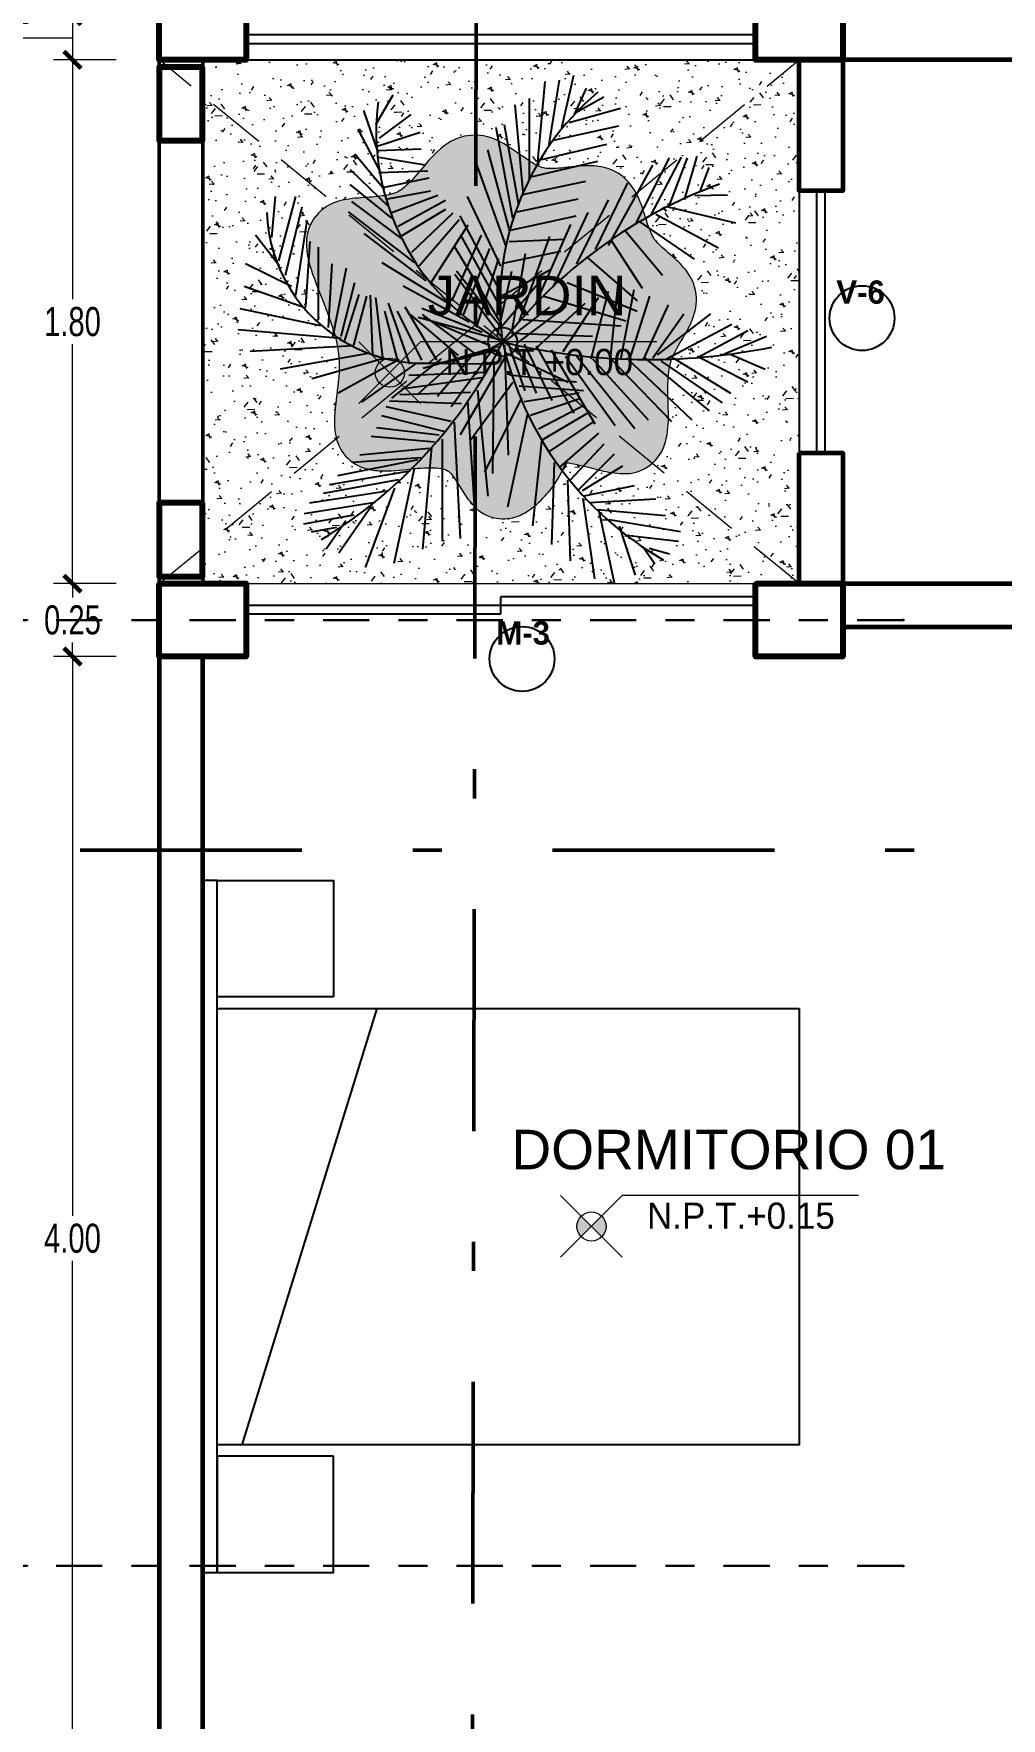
# Model space of a CAD drawing. Header units: millimetres. Extents: x 10610 to 10705, y -16613.7 to -16584.2.
# Drawn here: x 10614.48 to 10617.81, y -16601.09 to -16595.3 of the extents above; entities that cross this region are included whole.
import ezdxf
from ezdxf.enums import TextEntityAlignment as Align

# ---------------------------------------------------------------- set-up
doc = ezdxf.new("R2010")
doc.units = ezdxf.units.MM
for name, pattern in [('DASHDOTX2', [50.8, 25.4, -12.7, 0, -12.7]), ('HIDDEN', [0.375, 0.25, -0.125]), ('Punto & Rayas', [0.335139, 0.15875, -0.088194, 0, -0.088194])]:
    doc.linetypes.add(name, pattern=pattern)
for name, color, linetype, lineweight in [('0.6', 252, 'Continuous', 50), ('01_GRIS 250', 250, 'Continuous', 9), ('COLUMNAS', 6, 'Continuous', 20), ('Muro sin techar', 160, 'Continuous', 40), ('p2', 53, 'Continuous', 20), ('TEXTO AMBIENTES', 7, 'Continuous', 9)]:
    doc.layers.add(name, color=color, linetype=linetype, lineweight=lineweight)
doc.layers.add('Nuevo_Estructura - Forjados', color=7, linetype='Continuous')
doc.layers.add('Nuevo_Estructura - Forjados_Pluma_Nº__209', color=7, linetype='Continuous', lineweight=30, true_color=0x3e4f7b)
doc.layers.add('Nuevo_Estructura - Forjados_Pluma_Nº__219', color=7, linetype='Continuous', lineweight=13, true_color=0x404b6a)
doc.styles.add('arial narrow', font='ARIALNI.TTF')
doc.styles.add('Estilo_Generado_1', font='arial.ttf')
doc.styles.add('mahico', font='GOTHIC.TTF', dxfattribs={"width": 0.75})
doc.styles.add('stylus', font='stylu.ttf')
doc.styles.add('TEXTO PRINCIPAL', font='swissek.ttf', dxfattribs={"height": 0.15})
doc.dimstyles.new('Copia de 50 P', dxfattribs={"dimtxt": 0.1, "dimasz": 0.01, "dimexe": 0.065, "dimexo": 0.0625, "dimgap": 0.025, "dimtad": 1, "dimtih": 1, "dimtoh": 1, "dimzin": 0, "dimdsep": 46, "dimtxsty": 'mahico', "dimblk": 'pa cotas', "dimcen": 0.09, "dimdle": 0.3, "dimclrd": 256, "dimclre": 256, "dimclrt": 256, "dimadec": 0, "dimazin": 0, "dimtfac": 1, "dimtofl": 0, "dimtmove": 0, "dimatfit": 3, "dimfxl": 0.15, "dimfxlon": 1, "dimtolj": 1, "dimtzin": 0, "dimlwd": 5, "dimlwe": 5, "dimarcsym": 0})
pattern_1 = [(185, (105.29396, -170.64377), (-0.1057980415, 0.1260851853), [0.017145, -0.188595]), (130, (105.29396, -170.64377), (-0.0991590557, -0.1440166078), [0.013716, -0.1508765258]), (235.4514447, (105.28515, -170.63326), (-0.2049570919, -0.0179314179), [0.0145710079, -0.1602812201]), (181.1842, (105.26164, -170.6761), (-0.1457580716, 0.199269219), [0.0257175, -0.2828925]), (231.6355576, (105.2495, -170.6595), (-0.3085440873, -0.0063779557), [0.0218565208, -0.2404220473]), (126.1841512, (105.26164, -170.6761), (-0.3085440873, -0.0063779557), [0.0205739704, -0.2263137587]), (156, (105.25355, -170.65185), (-0.0314056342, 0.1615679814), [0.017145, -0.188595]), (101, (105.25355, -170.65185), (-0.1565470739, -0.0778859339), [0.013716, -0.150876]), (206.451445, (105.25094, -170.63839), (-0.1879527084, 0.0836820467), [0.0145710079, -0.1602809438]), (172.5, (105.293964, -170.643767), (-0.0557760723, -0.05184492216), [0, -0.1490472, 0, -0.153162, 0, -0.1514475]), (142.5, (105.293964, -170.64377), (-0.10627830025, -0.0212307546), [0, -0.0873252, 0, -0.1456182, 0, -0.0577215]), (102.5, (105.33001, -170.679814), (-0.08264357602, 0.08993507673), [0, -0.05715, 0, -0.178308, 0, -0.236601]), (92.5, (105.34618, -170.69598), (-0.1104501536, 0.078087514), [0, -0.074295, 0, -0.1184148, 0, -0.168021])]

# ---------------------------------------------------------------- blocks, each defined once
blk = doc.blocks.new('dzhsrthjtdrj')
blk.add_line((3116.9089, -103.0838), (3116.445, -104.5838))
for points in [[(3116.5942, -103.0447), (3116.9942, -103.0447), (3116.9942, -102.6447), (3116.5942, -102.6447)], [(3116.9942, -105.0229), (3117.0442, -105.0229), (3117.0442, -102.6447), (3116.9942, -102.6447)], [(3114.9946, -104.5838), (3114.9946, -103.0838), (3116.9946, -103.0838), (3116.9946, -104.5838)], [(3116.5942, -104.6229), (3116.9942, -104.6229), (3116.9942, -105.0229), (3116.5942, -105.0229)]]:
    blk.add_lwpolyline(points, close=True)
blk = doc.blocks.new('A$C3BDE78F2')
at = {"color": 64, "lineweight": 25}
for p, q in [((1.3267, 2.3421), (1.3747, 2.9027)), ((1.3965, 2.4526), (1.4882, 2.8904)), ((1.4926, 2.5344), (1.6104, 2.87)), ((1.6104, 2.6122), (1.7327, 2.8618)), ((1.2874, 2.2725), (1.2568, 2.8372)), ((1.7196, 2.6776), (1.8898, 2.8086)), ((1.2481, 2.1865), (1.1608, 2.6735)), ((1.7501, 2.6817), (2.0994, 2.5876)), ((1.8767, 2.7186), (2.0994, 2.6981)), ((1.5624, 2.5876), (1.9684, 2.5262)), ((1.6715, 2.6449), (2.0426, 2.5549)), ((0.3008, 2.3666), (0.2746, 2.5058)), ((0.3663, 2.2725), (0.3182, 2.5467)), ((0.4361, 2.1579), (0.375, 2.5426)), ((0.4972, 2.0924), (0.4317, 2.5139)), ((1.2175, 2.117), (1.1084, 2.5017)), ((1.5013, 2.5344), (1.8549, 2.5098)), ((0.3357, 2.3175), (0.1829, 2.4239)), ((0.5583, 2.031), (0.4841, 2.4403)), ((0.6064, 1.9696), (0.5321, 2.4075)), ((1.3354, 2.3871), (1.7108, 2.3134)), ((1.3878, 2.4116), (1.7327, 2.3912)), ((1.4271, 2.4648), (1.8243, 2.4648)), ((0.4143, 2.1784), (0.1611, 2.3543)), ((0.6675, 1.9246), (0.5802, 2.3625)), ((1.2132, 2.0269), (1.0298, 2.3584)), ((1.3048, 2.3257), (1.5668, 2.2438)), ((1.3398, 2.3421), (1.6322, 2.2684)), ((1.7413, 1.9425), (2.0165, 2.3015)), ((1.9819, 2.0657), (2.1635, 2.2932)), ((2.0422, 2.0834), (2.2416, 2.2895)), ((0.5147, 2.0515), (0.0825, 2.2111)), ((0.6544, 2.2848), (0.6806, 1.9083)), ((0.7286, 1.8632), (0.6937, 2.2397)), ((1.1913, 1.9369), (0.9818, 2.2316)), ((1.2917, 2.2725), (1.558, 2.2029)), ((1.6405, 1.8799), (1.8982, 2.2178)), ((1.8626, 2.0013), (2.0712, 2.2838)), ((2.1357, 2.1065), (2.3299, 2.2675)), ((2.222, 2.123), (2.4643, 2.2502)), ((2.3344, 2.1383), (2.5661, 2.218)), ((0.7635, 1.8346), (0.7941, 2.1784)), ((0.8028, 1.81), (0.8421, 2.1497)), ((0.8203, 1.7773), (0.9076, 2.1211)), ((1.2088, 2.1129), (1.5493, 2.1538)), ((1.235, 2.1702), (1.5624, 2.1824)), ((1.522, 1.7634), (1.7381, 2.1183)), ((2.1482, 2.1155), (2.1997, 1.8633)), ((2.2287, 2.1392), (2.2383, 1.871)), ((2.3122, 2.138), (2.2709, 1.886)), ((2.3491, 2.1417), (2.359, 1.9066)), ((2.373, 2.1461), (2.4496, 1.9119)), ((2.4163, 2.1331), (2.5454, 1.9623)), ((2.4913, 2.1543), (2.6518, 2.0602)), ((0.6195, 1.9451), (0.1043, 2.0556)), ((0.877, 1.7446), (0.9556, 2.0965)), ((0.9731, 1.6873), (0.9862, 2.0801)), ((1.2175, 1.7978), (1.0036, 2.0679)), ((1.0342, 1.6381), (1.0211, 2.0228)), ((1.1128, 1.5768), (1.0516, 2.0147)), ((1.187, 1.9696), (1.5187, 2.0842)), ((1.2088, 1.9042), (1.4751, 2.0351)), ((1.2132, 2.0351), (1.4751, 2.1047)), ((1.8801, 2.0224), (2.0299, 1.7724)), ((1.9372, 2.0321), (2.0798, 1.7756)), ((2.0112, 2.0725), (2.1056, 1.8169)), ((2.0841, 2.0993), (2.1297, 1.8542)), ((1.2219, 1.7036), (1.0211, 1.9287)), ((1.1433, 1.5481), (1.1259, 1.9737)), ((1.2088, 1.8223), (1.4969, 1.9942)), ((1.235, 1.7036), (1.4576, 1.9655)), ((1.3239, 1.4954), (1.4417, 1.9236)), ((1.4165, 1.6462), (1.612, 2.0048)), ((1.7962, 1.9577), (2.0095, 1.7336)), ((0.7373, 1.851), (0.1829, 1.9001)), ((1.283, 1.4867), (1.1651, 1.896)), ((1.2612, 1.4949), (1.1826, 1.8428)), ((1.187, 1.5277), (1.1913, 1.9001)), ((1.2481, 1.6177), (1.4576, 1.9001)), ((1.2874, 1.5317), (1.4402, 1.896)), ((1.3607, 1.5747), (1.4909, 1.9034)), ((1.6268, 1.8572), (1.945, 1.6515)), ((1.7221, 1.9173), (1.974, 1.7009)), ((0.781, 1.7937), (0.2266, 1.7937)), ((1.2743, 1.5113), (0.9556, 1.7446)), ((1.2394, 1.6259), (1.0123, 1.8182)), ((1.5305, 1.741), (1.8892, 1.58)), ((0.8727, 1.7282), (0.2397, 1.6954)), ((0.9905, 1.6545), (0.3401, 1.6136)), ((1.2369, 1.4448), (0.8046, 1.6951)), ((1.3223, 1.4622), (1.6759, 1.7241)), ((1.379, 1.4663), (1.6934, 1.7159)), ((1.4052, 1.4704), (1.8243, 1.7241)), ((1.4558, 1.6772), (1.8173, 1.534)), ((1.4882, 1.4704), (1.8898, 1.6914)), ((1.5842, 1.4785), (1.9946, 1.6954)), ((1.7196, 1.4745), (2.0994, 1.6545)), ((1.0473, 1.6013), (0.471, 1.544)), ((1.0054, 1.3617), (0.6015, 1.562)), ((1.0874, 1.4093), (0.7718, 1.6414)), ((1.387, 1.6064), (1.7621, 1.4858)), ((1.8287, 1.4458), (2.2871, 1.6095)), ((1.2044, 1.5113), (0.5933, 1.5195)), ((1.3369, 1.4948), (1.6933, 1.4149)), ((1.3965, 1.4663), (1.6672, 1.2371)), ((1.558, 1.4745), (1.7021, 1.2043)), ((1.9116, 1.4253), (2.3526, 1.544)), ((1.9815, 1.409), (2.4748, 1.499)), ((0.917, 1.3298), (0.4103, 1.4387)), ((1.2917, 1.454), (0.6937, 1.4335)), ((1.2961, 1.3926), (1.0298, 1.2821)), ((1.3005, 1.4335), (1.0429, 1.3435)), ((1.0698, 1.374), (1.0439, 1.0242)), ((1.2499, 1.4464), (1.0904, 1.1085)), ((1.1291, 1.4269), (1.0917, 1.0633)), ((1.3048, 1.3803), (1.5013, 1.1184)), ((1.3092, 1.454), (1.4969, 1.2084)), ((1.3572, 1.4172), (1.3398, 0.9752)), ((1.3703, 1.4131), (1.7894, 1.3394)), ((1.737, 1.4622), (1.8025, 1.1471)), ((1.8549, 1.4294), (1.868, 1.1266)), ((1.916, 1.4212), (1.9946, 1.0652)), ((2.0164, 1.3844), (2.0863, 1.0529)), ((2.0513, 1.3762), (2.4879, 1.454)), ((2.1037, 1.3517), (2.597, 1.3967)), ((0.7683, 1.2532), (0.3089, 1.3021)), ((0.9104, 1.3125), (1.0023, 1.0395)), ((1.2874, 1.2821), (0.9207, 1.0775)), ((0.9853, 1.3468), (1.0321, 1.0474)), ((1.2961, 1.3476), (0.9905, 1.1962)), ((1.2743, 1.2821), (1.5187, 1.0161)), ((1.4314, 1.3558), (1.3965, 0.8197)), ((1.4227, 1.3721), (1.8811, 1.2084)), ((1.5187, 1.2821), (1.9466, 1.0939)), ((2.1124, 1.3476), (2.1823, 1.012)), ((2.1954, 1.3189), (2.6319, 1.3189)), ((2.2085, 1.3026), (2.2914, 0.9465)), ((0.6538, 1.185), (0.2076, 1.1984)), ((0.7124, 1.2089), (0.8748, 0.9697)), ((0.778, 1.2462), (0.9242, 0.9966)), ((0.8366, 1.2701), (0.9649, 1.0224)), ((1.2655, 1.2003), (0.8639, 0.9629)), ((1.558, 1.2412), (1.4227, 0.7951)), ((2.2696, 1.2739), (2.7236, 1.233)), ((2.3002, 1.2535), (2.3831, 0.8974)), ((2.37, 1.2125), (2.7323, 1.1552)), ((0.5576, 1.1109), (0.1194, 1.0965)), ((0.6271, 1.1527), (0.8124, 0.9411)), ((1.2306, 1.1225), (0.8552, 0.8524)), ((1.2568, 1.1348), (1.5493, 0.9424)), ((1.6322, 1.1143), (1.4751, 0.7337)), ((1.6104, 1.188), (2.012, 0.9997)), ((2.4049, 1.188), (2.4835, 0.8319)), ((2.4748, 1.143), (2.7585, 1.0775)), ((2.501, 1.102), (2.5796, 0.8237)), ((0.4581, 1.0281), (0.0217, 0.9644)), ((0.4721, 1.0217), (0.5289, 0.7483)), ((0.5019, 1.0296), (0.6353, 0.8114)), ((0.5032, 1.0545), (0.6999, 0.8567)), ((0.5597, 1.0947), (0.7544, 0.9131)), ((1.235, 1.0652), (0.8377, 0.746)), ((1.7719, 1.0079), (1.5318, 0.7337)), ((1.7327, 1.0611), (2.0819, 0.8892)), ((2.5446, 1.0734), (2.6887, 1.0079)), ((2.5534, 1.0693), (2.6407, 0.9138)), ((0.39, 0.9411), (0, 0.8585)), ((0.3976, 0.9503), (0.3656, 0.5791)), ((0.4363, 0.9923), (0.4557, 0.6318)), ((1.2175, 0.9752), (0.8858, 0.6723)), ((1.2175, 0.9834), (1.5842, 0.8892)), ((1.8112, 0.9588), (2.1736, 0.7828)), ((0.3071, 0.8315), (0.0409, 0.7441)), ((0.3442, 0.8858), (0.2791, 0.4979)), ((1.2175, 0.877), (0.877, 0.5455)), ((1.235, 0.877), (1.6235, 0.836)), ((1.8636, 0.877), (1.6017, 0.7051)), ((1.8331, 0.8892), (2.2696, 0.6478)), ((0.257, 0.7757), (0.225, 0.5076)), ((1.2219, 0.791), (0.8858, 0.435)), ((1.2088, 0.7746), (1.558, 0.6641)), ((1.2219, 0.8197), (1.593, 0.7501)), ((1.916, 0.7992), (1.6715, 0.5946)), ((1.9466, 0.7419), (2.3089, 0.5577)), ((0.1959, 0.7019), (0.103, 0.6365)), ((0.1871, 0.6678), (0.1572, 0.5567)), ((1.2263, 0.6969), (0.9338, 0.3408)), ((1.2175, 0.6969), (1.51, 0.5618)), ((1.2219, 0.6478), (1.462, 0.48)), ((1.9597, 0.7173), (1.7588, 0.4227)), ((1.9989, 0.656), (2.3133, 0.4923)), ((1.2044, 0.6028), (0.9774, 0.2713)), ((1.2175, 0.5741), (1.4052, 0.2181)), ((1.2394, 0.6232), (1.462, 0.3327)), ((2.0033, 0.6314), (1.82, 0.2917)), ((2.0426, 0.5659), (1.9553, 0.1976)), ((2.0513, 0.5577), (2.3089, 0.4595)), ((1.2219, 0.5373), (1.0298, 0.2262)), ((2.0819, 0.4759), (2.3176, 0.4063)), ((1.2306, 0.4063), (1.0909, 0.1321)), ((1.2263, 0.4022), (1.3703, 0.1321)), ((2.1037, 0.4186), (2.1081, 0.2426)), ((2.1255, 0.3899), (2.2565, 0.3408)), ((1.235, 0.2795), (1.3398, 0.0298)), ((1.2437, 0.2303), (1.1608, 0.038))]:
    blk.add_line(p, q, dxfattribs=at)
blk.add_circle((1.3088, 1.4642), 0.0787, dxfattribs=at)
for centre, radius, start, end in [((2.0453, 1.8943), 0.8529, 92.16648, 210.28562), ((2.4685, 3.8078), 2.6148, 211.31691, 243.67294), ((2.4541, 0.8538), 1.2978, 82.92769, 151.94248), ((1.5195, -0.0223), 1.5013, 40.20969, 98.06501), ((1.7056, -0.3138), 1.8217, 102.57938, 150.29194), ((4.5515, 0.6699), 3.3386, 166.23558, 191.57451), ((-0.2939, -0.6019), 2.6148, 19.84206, 52.19809)]:
    blk.add_arc(centre, radius, start, end, dxfattribs=at)
blk = doc.blocks.new('A$C25241A85')
at = {"layer": 'p2', "lineweight": 9}
h = blk.add_hatch(color=256, dxfattribs=at)
h.paths.add_polyline_path([(0.0707, 0.1414, 0.198912), (0.0561, 0.1061, 0.198912), (0.0707, 0.0707), (0.1061, 0.1061)])
h.paths.add_polyline_path([(0.1061, 0.1061), (0.1414, 0.0707, 0.198912), (0.1561, 0.1061, 0.198912), (0.1414, 0.1414)])
at = {"layer": 'p2'}
blk.add_line((0.2121, 0), (0, 0.2121), dxfattribs=at)
blk.add_lwpolyline([(1.0236, 0.2121), (0.2121, 0.2121), (0, 0)], dxfattribs=at)
blk.add_circle((0.1061, 0.1061), 0.05, dxfattribs=at)
blk = doc.blocks.new('hjygfvdc')
at = {"layer": '0.6', "linetype": 'DASHDOTX2', "ltscale": 0.03}
for p, q in [((3030.3432, 68.8445), (3030.3974, 92.8394)), ((3027.3883, 79.5532), (3038.1981, 79.5532))]:
    blk.add_line(p, q, dxfattribs=at)
blk = doc.blocks.new('ERGERFREFRE')
at = {"layer": 'COLUMNAS', "color": 1, "lineweight": 80, "ltscale": 0.2}
for points in [[(10617.3207, -16635.6536), (10617.6207, -16635.6536), (10617.6207, -16635.9036), (10617.3207, -16635.9036)], [(10619.3707, -16635.6536), (10619.6707, -16635.6536), (10619.6707, -16635.9036), (10619.3707, -16635.9036)], [(10617.4707, -16635.9286), (10617.3207, -16635.9286), (10617.3207, -16636.1809), (10617.4707, -16636.1809)], [(10617.4707, -16637.4262), (10617.3207, -16637.4262), (10617.3207, -16637.6786), (10617.4707, -16637.6786)], [(10617.3207, -16637.7036), (10617.6207, -16637.7036), (10617.6207, -16637.9536), (10617.3207, -16637.9536)], [(10619.3707, -16637.7036), (10619.6707, -16637.7036), (10619.6707, -16637.9536), (10619.3707, -16637.9536)]]:
    blk.add_lwpolyline(points, close=True, dxfattribs=at)
blk = doc.blocks.new('Marcador de red estándar_2')
at = {"layer": 'Nuevo_Estructura - Forjados_Pluma_Nº__209', "color": 167, "linetype": 'Punto & Rayas', "lineweight": 30, "true_color": 0x3e4f7b}
blk.add_line((0.9423, 0), (4.5, 0), dxfattribs=at)
blk.add_point((0.9423, 0), dxfattribs=at)
blk.add_point((0.9423, 0), dxfattribs=at)
at = {"layer": 'Nuevo_Estructura - Forjados_Pluma_Nº__219', "color": 167, "lineweight": 13, "true_color": 0x404b6a, "style": 'Estilo_Generado_1'}
for tag, p in [('AC_MarkerText_1_0', (-4.7, -0.1675)), ('AC_MarkerText_1_1', (4.7, -0.1675))]:
    blk.add_attdef(tag, text='', height=0.175, rotation=180, dxfattribs=at).set_placement(p, align=Align.TOP_CENTER)
blk = doc.blocks.new('pa cotas')
h = blk.add_hatch(color=256)
h.paths.add_polyline_path([(2.38, 3.09), (-3.09, -2.38), (-2.38, -3.09)])
h.paths.add_polyline_path([(3.09, 2.38), (2.38, 3.09), (-2.38, -3.09)])
blk.add_line((-2.38, -3.09), (2.38, 3.09))
blk.add_lwpolyline([(3.09, 2.38), (2.38, 3.09), (-3.09, -2.38), (-2.38, -3.09)], close=True)
blk = doc.blocks.new('*D660')
at = {"lineweight": 5, "transparency": 16777216}
for p, q in [((10600.0027, -16562.4681), (10599.7877, -16562.4681)), ((10599.8527, -16562.4781), (10599.8527, -16564.0156)), ((10599.8527, -16565.7081), (10599.8527, -16564.1706)), ((10600.0027, -16565.7181), (10599.7877, -16565.7181))]:
    blk.add_line(p, q, dxfattribs=at)
at = {"layer": 'Defpoints', "color": 0, "transparency": 16777216}
for p in [(10600.4527, -16562.4681), (10599.8527, -16565.7181), (10600.4527, -16565.7181)]:
    blk.add_point(p, dxfattribs=at)
at = {"lineweight": 5, "transparency": 16777216, "xscale": 0.01, "yscale": 0.01, "zscale": 0.01}
for p, rotation in [((10599.8527, -16562.4681), 90), ((10599.8527, -16565.7181), 270)]:
    blk.add_blockref('pa cotas', p, dxfattribs=dict(at, rotation=rotation))
at = {"transparency": 16777216, "insert": (10599.8527, -16564.0931), "char_height": 0.1, "attachment_point": 5, "style": 'mahico'}
blk.add_mtext('\\A1;3.25', dxfattribs=at)
blk = doc.blocks.new('*D661')
at = {"lineweight": 5, "transparency": 16777216}
for p, q in [((10600.0027, -16565.7181), (10599.7877, -16565.7181)), ((10599.8527, -16565.7281), (10599.8527, -16566.0906)), ((10599.8527, -16566.6081), (10599.8527, -16566.2456)), ((10600.0027, -16566.6181), (10599.7877, -16566.6181))]:
    blk.add_line(p, q, dxfattribs=at)
at = {"layer": 'Defpoints', "color": 0, "transparency": 16777216}
for p in [(10600.4527, -16565.7181), (10599.8527, -16566.6181), (10600.4527, -16566.6181)]:
    blk.add_point(p, dxfattribs=at)
at = {"lineweight": 5, "transparency": 16777216, "xscale": 0.01, "yscale": 0.01, "zscale": 0.01}
for p, rotation in [((10599.8527, -16565.7181), 90), ((10599.8527, -16566.6181), 270)]:
    blk.add_blockref('pa cotas', p, dxfattribs=dict(at, rotation=rotation))
at = {"transparency": 16777216, "insert": (10599.8527, -16566.1681), "char_height": 0.1, "attachment_point": 5, "style": 'mahico'}
blk.add_mtext('\\A1;0.90', dxfattribs=at)
blk = doc.blocks.new('*D686')
at = {"lineweight": 5, "transparency": 16777216}
for p, q in [((10600.0027, -16560.4181), (10599.7877, -16560.4181)), ((10599.8527, -16560.4281), (10599.8527, -16561.3656)), ((10599.8527, -16562.4581), (10599.8527, -16561.5206)), ((10600.0027, -16562.4681), (10599.7877, -16562.4681))]:
    blk.add_line(p, q, dxfattribs=at)
at = {"layer": 'Defpoints', "color": 0, "transparency": 16777216}
for p in [(10600.4527, -16560.4181), (10599.8527, -16562.4681), (10600.4527, -16562.4681)]:
    blk.add_point(p, dxfattribs=at)
at = {"lineweight": 5, "transparency": 16777216, "xscale": 0.01, "yscale": 0.01, "zscale": 0.01}
for p, rotation in [((10599.8527, -16560.4181), 90), ((10599.8527, -16562.4681), 270)]:
    blk.add_blockref('pa cotas', p, dxfattribs=dict(at, rotation=rotation))
at = {"transparency": 16777216, "insert": (10599.8527, -16561.4431), "char_height": 0.1, "attachment_point": 5, "style": 'mahico'}
blk.add_mtext('\\A1;2.05', dxfattribs=at)
blk = doc.blocks.new('*D740')
at = {"lineweight": 5, "transparency": 16777216}
for p, q in [((10614.7681, -16595.2435), (10614.5531, -16595.2435)), ((10614.6181, -16595.2535), (10614.6181, -16595.3835)), ((10614.4356, -16595.3185), (10614.191, -16595.3185)), ((10614.6181, -16595.3185), (10614.4356, -16595.3185)), ((10614.7681, -16595.3935), (10614.5531, -16595.3935))]:
    blk.add_line(p, q, dxfattribs=at)
at = {"layer": 'Defpoints', "color": 0, "transparency": 16777216}
for p in [(10615.2156, -16595.2435), (10614.6181, -16595.3935), (10615.2156, -16595.3935)]:
    blk.add_point(p, dxfattribs=at)
at = {"lineweight": 5, "transparency": 16777216, "xscale": 0.01, "yscale": 0.01, "zscale": 0.01}
for p, rotation in [((10614.6181, -16595.2435), 90), ((10614.6181, -16595.3935), 270)]:
    blk.add_blockref('pa cotas', p, dxfattribs=dict(at, rotation=rotation))
at = {"transparency": 16777216, "insert": (10614.3133, -16595.241), "char_height": 0.1, "attachment_point": 5, "style": 'mahico'}
blk.add_mtext('\\A1;0.15', dxfattribs=at)
blk = doc.blocks.new('*D741')
at = {"lineweight": 5, "transparency": 16777216}
for p, q in [((10614.7681, -16595.3935), (10614.5531, -16595.3935)), ((10614.6181, -16595.4035), (10614.6181, -16596.216)), ((10614.6181, -16597.1835), (10614.6181, -16596.371)), ((10614.7681, -16597.1935), (10614.5531, -16597.1935))]:
    blk.add_line(p, q, dxfattribs=at)
at = {"layer": 'Defpoints', "color": 0, "transparency": 16777216}
for p in [(10615.2156, -16595.3935), (10614.6181, -16597.1935), (10615.0656, -16597.1935)]:
    blk.add_point(p, dxfattribs=at)
at = {"lineweight": 5, "transparency": 16777216, "xscale": 0.01, "yscale": 0.01, "zscale": 0.01}
for p, rotation in [((10614.6181, -16595.3935), 90), ((10614.6181, -16597.1935), 270)]:
    blk.add_blockref('pa cotas', p, dxfattribs=dict(at, rotation=rotation))
at = {"transparency": 16777216, "insert": (10614.6181, -16596.2935), "char_height": 0.1, "attachment_point": 5, "style": 'mahico'}
blk.add_mtext('\\A1;1.80', dxfattribs=at)
blk = doc.blocks.new('*D742')
at = {"lineweight": 5, "transparency": 16777216}
for p, q in [((10614.7681, -16597.1935), (10614.5531, -16597.1935)), ((10614.6181, -16597.2035), (10614.6181, -16597.241)), ((10614.6181, -16597.4335), (10614.6181, -16597.396)), ((10614.7681, -16597.4435), (10614.5531, -16597.4435))]:
    blk.add_line(p, q, dxfattribs=at)
at = {"layer": 'Defpoints', "color": 0, "transparency": 16777216}
for p in [(10615.0656, -16597.1935), (10614.6181, -16597.4435), (10615.0656, -16597.4435)]:
    blk.add_point(p, dxfattribs=at)
at = {"lineweight": 5, "transparency": 16777216, "xscale": 0.01, "yscale": 0.01, "zscale": 0.01}
for p, rotation in [((10614.6181, -16597.1935), 90), ((10614.6181, -16597.4435), 270)]:
    blk.add_blockref('pa cotas', p, dxfattribs=dict(at, rotation=rotation))
at = {"transparency": 16777216, "insert": (10614.6181, -16597.3185), "char_height": 0.1, "attachment_point": 5, "style": 'mahico'}
blk.add_mtext('\\A1;0.25', dxfattribs=at)
blk = doc.blocks.new('*D743')
at = {"lineweight": 5, "transparency": 16777216}
for p, q in [((10614.7681, -16597.4435), (10614.5531, -16597.4435)), ((10614.6181, -16597.4535), (10614.6181, -16599.366)), ((10614.6181, -16601.4335), (10614.6181, -16599.521)), ((10614.7681, -16601.4435), (10614.5531, -16601.4435))]:
    blk.add_line(p, q, dxfattribs=at)
at = {"layer": 'Defpoints', "color": 0, "transparency": 16777216}
for p in [(10615.0656, -16597.4435), (10614.6181, -16601.4435), (10615.2156, -16601.4435)]:
    blk.add_point(p, dxfattribs=at)
at = {"lineweight": 5, "transparency": 16777216, "xscale": 0.01, "yscale": 0.01, "zscale": 0.01}
for p, rotation in [((10614.6181, -16597.4435), 90), ((10614.6181, -16601.4435), 270)]:
    blk.add_blockref('pa cotas', p, dxfattribs=dict(at, rotation=rotation))
at = {"transparency": 16777216, "insert": (10614.6181, -16599.4435), "char_height": 0.1, "attachment_point": 5, "style": 'mahico'}
blk.add_mtext('\\A1;4.00', dxfattribs=at)
blk = doc.blocks.new('fdvfvfdvdf')
at = {"layer": 'Nuevo_Estructura - Forjados', "color": 8, "linetype": 'Continuous', "lineweight": 15, "rotation": 180}
for p in [(10603.9527, -16562.4681), (10603.9527, -16565.7181)]:
    blk.add_blockref('Marcador de red estándar_2', p, dxfattribs=at)
for base, p1, p2, picture, middle in [((10599.8527, -16562.4681), (10600.4527, -16560.4181), (10600.4527, -16562.4681), '*D686', (10599.8527, -16561.4431)), ((10599.8527, -16565.7181), (10600.4527, -16562.4681), (10600.4527, -16565.7181), '*D660', (10599.8527, -16564.0931)), ((10599.8527, -16566.6181), (10600.4527, -16565.7181), (10600.4527, -16566.6181), '*D661', (10599.8527, -16566.1681))]:
    dim = blk.add_linear_dim(base=base, p1=p1, p2=p2, angle=270, dimstyle='Copia de 50 P', override={"dimtmove": 1})
    dim.commit()
    dim.dimension.update_dxf_attribs({"geometry": picture, "text_midpoint": middle})

msp = doc.modelspace()

# ---------------------------------------------------------------- hatches: boundary and pattern name
at = {"layer": '01_GRIS 250', "true_color": 0x58ba48}
h = msp.add_hatch(dxfattribs=at)
h.set_pattern_fill('AR-CONC', color=85, scale=0.0009, angle=1575, style=0)
h.set_pattern_definition(pattern_1)
h.paths.add_polyline_path([(10617.1156, -16595.3935), (10615.0656, -16595.3935), (10615.0656, -16597.1935), (10617.1156, -16597.1935)])
edge = h.paths.add_edge_path(flags=16)
edge.add_spline(control_points=[(10616.306, -16596.7992), (10616.273, -16596.8573), (10616.2615, -16596.8707), (10616.2304, -16596.9048), (10616.2111, -16596.9254), (10616.1688, -16596.953), (10616.1527, -16596.9618), (10616.1093, -16596.9725), (10616.0793, -16596.9724), (10616.0209, -16596.952), (10616.0019, -16596.9323), (10615.9722, -16596.8977), (10615.962, -16596.8808), (10615.9413, -16596.8475), (10615.9314, -16596.8316), (10615.9151, -16596.8105), (10615.9119, -16596.8079), (10615.9019, -16596.8021), (10615.892, -16596.7985), (10615.8554, -16596.7939), (10615.8249, -16596.7951), (10615.7591, -16596.8013), (10615.7247, -16596.8064), (10615.6694, -16596.8057), (10615.6515, -16596.8046), (10615.6102, -16596.7939), (10615.5848, -16596.7828), (10615.5432, -16596.7424), (10615.5315, -16596.7177), (10615.5173, -16596.6674), (10615.5176, -16596.6433), (10615.5207, -16596.5784), (10615.5278, -16596.5393), (10615.5368, -16596.4515), (10615.5363, -16596.41), (10615.5159, -16596.3198), (10615.4992, -16596.2739), (10615.4641, -16596.1843), (10615.4456, -16596.1416), (10615.428, -16596.0778), (10615.4238, -16596.0584), (10615.4214, -16596.0137), (10615.4233, -16595.9871), (10615.4489, -16595.9311), (10615.4752, -16595.905), (10615.5274, -16595.8783), (10615.5489, -16595.8748), (10615.5972, -16595.8678), (10615.6232, -16595.867), (10615.6724, -16595.863), (10615.695, -16595.8601), (10615.7298, -16595.8509), (10615.7391, -16595.8465), (10615.769, -16595.8239), (10615.7886, -16595.8031), (10615.8303, -16595.754), (10615.8515, -16595.7262), (10615.8988, -16595.6857), (10615.918, -16595.6719), (10615.9695, -16595.6526), (10616.0039, -16595.6498), (10616.0686, -16595.6622), (10616.0943, -16595.6779), (10616.1458, -16595.7107), (10616.1698, -16595.7293), (10616.2127, -16595.7562), (10616.2281, -16595.7633), (10616.252, -16595.7676), (10616.2684, -16595.7679), (10616.3162, -16595.7639), (10616.3491, -16595.7575), (10616.4078, -16595.7573), (10616.4275, -16595.7585), (10616.4718, -16595.7705), (10616.4978, -16595.7838), (10616.5396, -16595.8218), (10616.5525, -16595.8446), (10616.5752, -16595.8931), (10616.5823, -16595.9184), (10616.5952, -16595.959), (10616.6008, -16595.9752), (10616.6122, -16596.0007), (10616.6164, -16596.0079), (10616.6344, -16596.0294), (10616.6523, -16596.0449), (10616.6874, -16596.0753), (10616.7027, -16596.0884), (10616.7342, -16596.125), (10616.7523, -16596.1513), (10616.7664, -16596.2204), (10616.7603, -16596.2513), (10616.7382, -16596.3171), (10616.7186, -16596.3446), (10616.6881, -16596.3973), (10616.6774, -16596.4183), (10616.6668, -16596.4603), (10616.6645, -16596.4878), (10616.6641, -16596.5447), (10616.6655, -16596.5732), (10616.6664, -16596.6314), (10616.6668, -16596.6605), (10616.6548, -16596.7132), (10616.6482, -16596.7335), (10616.6193, -16596.7753), (10616.5952, -16596.7956), (10616.5416, -16596.8157), (10616.5191, -16596.8161), (10616.4718, -16596.8135), (10616.4487, -16596.8079), (10616.3798, -16596.7906), (10616.3352, -16596.7786), (10616.316, -16596.7778)], knot_values=[0.169282, 0.169282, 0.169282, 0.169282, 0.207881, 0.207881, 0.267359, 0.267359, 0.295652, 0.295652, 0.323945, 0.323945, 0.363499, 0.363499, 0.409481, 0.409481, 0.464062, 0.464062, 0.518643, 0.518643, 0.583801, 0.583801, 0.674875, 0.674875, 0.76595, 0.76595, 0.805602, 0.805602, 0.845254, 0.845254, 0.884906, 0.884906, 0.940439, 0.940439, 1.044014, 1.044014, 1.175049, 1.175049, 1.294825, 1.294825, 1.414602, 1.414602, 1.464652, 1.464652, 1.514703, 1.514703, 1.564754, 1.564754, 1.614804, 1.614804, 1.687672, 1.687672, 1.761189, 1.761189, 1.834705, 1.834705, 1.924663, 1.924663, 2.014621, 2.014621, 2.060138, 2.060138, 2.105656, 2.105656, 2.170669, 2.170669, 2.254289, 2.254289, 2.337908, 2.337908, 2.403116, 2.403116, 2.492281, 2.492281, 2.530746, 2.530746, 2.569212, 2.569212, 2.616504, 2.616504, 2.683145, 2.683145, 2.73751, 2.73751, 2.791876, 2.791876, 2.866833, 2.866833, 2.915619, 2.915619, 2.964406, 2.964406, 3.013193, 3.013193, 3.100305, 3.100305, 3.187418, 3.187418, 3.269214, 3.269214, 3.341289, 3.341289, 3.413364, 3.413364, 3.450986, 3.450986, 3.488608, 3.488608, 3.526229, 3.526229, 3.581858, 3.581858, 3.697724, 3.697724, 3.697724, 3.697724], degree=3, periodic=0)
edge.add_spline(control_points=[(10616.316, -16596.7778), (10616.3133, -16596.7828), (10616.3098, -16596.7902), (10616.306, -16596.7992)], knot_values=[0.018953, 0.018953, 0.018953, 0.018953, 0.05018, 0.05018, 0.05018, 0.05018], degree=3, periodic=0)
at = {"layer": '01_GRIS 250', "true_color": 0x939598}
h = msp.add_hatch(dxfattribs=at)
h.set_pattern_fill('AR-CONC', color=252, scale=0.0009, angle=1575, style=0)
h.set_pattern_definition(pattern_1)
edge = h.paths.add_edge_path()
edge.add_spline(control_points=[(10615.0656, -16605.0646), (10615.1403, -16605.133), (10615.323, -16605.3003), (10615.0158, -16605.7549), (10615.5311, -16605.8141), (10615.6056, -16606.3704), (10616.0162, -16605.8305), (10616.3859, -16606.4755), (10616.5442, -16605.7499), (10617.24, -16605.9675), (10616.9448, -16605.4211), (10617.1411, -16605.2029), (10617.2656, -16605.0646)], knot_values=[0, 0, 0, 0, 0.277257, 0.678074, 1.056953, 1.392158, 1.772271, 2.187621, 2.614962, 3.107394, 3.4043, 3.917775, 3.917775, 3.917775, 3.917775], degree=3, periodic=0)
edge.add_line((10617.2656, -16605.0646), (10617.2656, -16605.0435))
edge.add_line((10617.2656, -16605.0435), (10615.0656, -16605.0435))
edge.add_line((10615.0656, -16605.0435), (10615.0656, -16605.0646))
edge = h.paths.add_edge_path()
edge.add_spline(control_points=[(10616.316, -16596.7778), (10616.3352, -16596.7786), (10616.3798, -16596.7906), (10616.4487, -16596.8079), (10616.4718, -16596.8135), (10616.5191, -16596.8161), (10616.5416, -16596.8157), (10616.5952, -16596.7956), (10616.6193, -16596.7753), (10616.6482, -16596.7335), (10616.6548, -16596.7132), (10616.6668, -16596.6605), (10616.6664, -16596.6314), (10616.6655, -16596.5732), (10616.6641, -16596.5447), (10616.6645, -16596.4878), (10616.6668, -16596.4603), (10616.6774, -16596.4183), (10616.6881, -16596.3973), (10616.7186, -16596.3446), (10616.7382, -16596.3171), (10616.7603, -16596.2513), (10616.7664, -16596.2204), (10616.7523, -16596.1513), (10616.7342, -16596.125), (10616.7027, -16596.0884), (10616.6874, -16596.0753), (10616.6523, -16596.0449), (10616.6344, -16596.0294), (10616.6164, -16596.0079), (10616.6122, -16596.0007), (10616.6008, -16595.9752), (10616.5952, -16595.959), (10616.5823, -16595.9184), (10616.5752, -16595.8931), (10616.5525, -16595.8446), (10616.5396, -16595.8218), (10616.4978, -16595.7838), (10616.4718, -16595.7705), (10616.4275, -16595.7585), (10616.4078, -16595.7573), (10616.3491, -16595.7575), (10616.3162, -16595.7639), (10616.2684, -16595.7679), (10616.252, -16595.7676), (10616.2281, -16595.7633), (10616.2127, -16595.7562), (10616.1698, -16595.7293), (10616.1458, -16595.7107), (10616.0943, -16595.6779), (10616.0686, -16595.6622), (10616.0039, -16595.6498), (10615.9695, -16595.6526), (10615.918, -16595.6719), (10615.8988, -16595.6857), (10615.8515, -16595.7262), (10615.8303, -16595.754), (10615.7886, -16595.8031), (10615.769, -16595.8239), (10615.7391, -16595.8465), (10615.7298, -16595.8509), (10615.695, -16595.8601), (10615.6724, -16595.863), (10615.6232, -16595.867), (10615.5972, -16595.8678), (10615.5489, -16595.8748), (10615.5274, -16595.8783), (10615.4752, -16595.905), (10615.4489, -16595.9311), (10615.4233, -16595.9871), (10615.4214, -16596.0137), (10615.4238, -16596.0584), (10615.428, -16596.0778), (10615.4456, -16596.1416), (10615.4641, -16596.1843), (10615.4992, -16596.2739), (10615.5159, -16596.3198), (10615.5363, -16596.41), (10615.5368, -16596.4515), (10615.5278, -16596.5393), (10615.5207, -16596.5784), (10615.5176, -16596.6433), (10615.5173, -16596.6674), (10615.5315, -16596.7177), (10615.5432, -16596.7424), (10615.5848, -16596.7828), (10615.6102, -16596.7939), (10615.6515, -16596.8046), (10615.6694, -16596.8057), (10615.7247, -16596.8064), (10615.7591, -16596.8013), (10615.8249, -16596.7951), (10615.8554, -16596.7939), (10615.892, -16596.7985), (10615.9019, -16596.8021), (10615.9119, -16596.8079), (10615.9151, -16596.8105), (10615.9314, -16596.8316), (10615.9413, -16596.8475), (10615.962, -16596.8808), (10615.9722, -16596.8977), (10616.0019, -16596.9323), (10616.0209, -16596.952), (10616.0793, -16596.9724), (10616.1093, -16596.9725), (10616.1527, -16596.9618), (10616.1688, -16596.953), (10616.2111, -16596.9254), (10616.2304, -16596.9048), (10616.2615, -16596.8707), (10616.273, -16596.8573), (10616.306, -16596.7992)], knot_values=[0.169282, 0.169282, 0.169282, 0.169282, 0.285148, 0.285148, 0.340777, 0.340777, 0.378398, 0.378398, 0.41602, 0.41602, 0.453641, 0.453641, 0.525716, 0.525716, 0.597792, 0.597792, 0.679588, 0.679588, 0.766701, 0.766701, 0.853813, 0.853813, 0.9026, 0.9026, 0.951387, 0.951387, 1.000173, 1.000173, 1.07513, 1.07513, 1.129496, 1.129496, 1.183861, 1.183861, 1.250501, 1.250501, 1.297794, 1.297794, 1.336259, 1.336259, 1.374725, 1.374725, 1.46389, 1.46389, 1.529097, 1.529097, 1.612717, 1.612717, 1.696336, 1.696336, 1.76135, 1.76135, 1.806867, 1.806867, 1.852384, 1.852384, 1.942343, 1.942343, 2.032301, 2.032301, 2.105817, 2.105817, 2.179334, 2.179334, 2.252202, 2.252202, 2.302252, 2.302252, 2.352303, 2.352303, 2.402353, 2.402353, 2.452404, 2.452404, 2.572181, 2.572181, 2.691957, 2.691957, 2.822991, 2.822991, 2.926567, 2.926567, 2.9821, 2.9821, 3.021752, 3.021752, 3.061404, 3.061404, 3.101056, 3.101056, 3.192131, 3.192131, 3.283205, 3.283205, 3.348363, 3.348363, 3.402944, 3.402944, 3.457525, 3.457525, 3.503507, 3.503507, 3.543061, 3.543061, 3.571354, 3.571354, 3.599647, 3.599647, 3.659125, 3.659125, 3.697724, 3.697724, 3.697724, 3.697724], degree=3, periodic=0)
edge.add_spline(control_points=[(10616.306, -16596.7992), (10616.3098, -16596.7902), (10616.3133, -16596.7828), (10616.316, -16596.7778)], knot_values=[0.018953, 0.018953, 0.018953, 0.018953, 0.05018, 0.05018, 0.05018, 0.05018], degree=3, periodic=0)

# ---------------------------------------------------------------- linework, layer by layer
for p, q in [((10614.9156, -16587.0435), (10614.9156, -16607.0435)), ((10615.0656, -16595.3935), (10614.9156, -16595.3935)), ((10615.0656, -16595.3935), (10617.1156, -16595.3935)), ((10615.0656, -16595.3935), (10615.0656, -16597.1935)), ((10617.2656, -16595.3935), (10617.2656, -16595.8435)), ((10617.2656, -16595.3935), (10620.2656, -16595.3935)), ((10617.2656, -16595.8435), (10617.2656, -16595.3935)), ((10617.1156, -16595.8435), (10617.1156, -16597.1935)), ((10617.2656, -16595.8435), (10617.1156, -16595.8435)), ((10617.2656, -16596.7435), (10617.1156, -16596.7435)), ((10617.2656, -16596.7435), (10617.2656, -16597.1935)), ((10617.2656, -16597.1935), (10617.2656, -16596.7435)), ((10615.0656, -16597.1935), (10614.9156, -16597.1935)), ((10617.2656, -16597.1935), (10620.2656, -16597.1935)), ((10617.2656, -16597.3435), (10620.2656, -16597.3435)), ((10615.0656, -16597.4435), (10615.0656, -16601.3435))]:
    msp.add_line(p, q)
at = {"color": 251, "lineweight": 9, "true_color": 0x636466}
msp.add_line((10615.0656, -16597.1935), (10617.1156, -16597.1935), dxfattribs=at)
at = {"color": 4}
for p, q in [((10616.9656, -16597.2385), (10616.0906, -16597.2385)), ((10616.0906, -16597.2985), (10616.0906, -16597.2385)), ((10616.9656, -16597.2685), (10615.2156, -16597.2685)), ((10616.0906, -16597.2985), (10615.2156, -16597.2985))]:
    msp.add_line(p, q, dxfattribs=at)
at = {"lineweight": 60}
for points in [[(10614.9156, -16595.3935), (10615.0656, -16595.3935), (10615.0656, -16595.3935), (10615.2156, -16595.3935), (10615.2156, -16592.6935), (10615.0656, -16592.6935), (10615.0656, -16589.1935), (10615.6656, -16589.1935), (10615.6656, -16588.9435), (10615.0656, -16588.9435), (10615.0656, -16588.5935), (10614.9156, -16588.5935)], [(10620.1156, -16594.2435), (10620.2656, -16594.2435), (10620.2656, -16595.3935), (10617.2656, -16595.3935), (10617.2656, -16595.8435), (10617.1156, -16595.8435), (10617.1156, -16595.3935), (10616.9656, -16595.3935), (10616.9656, -16595.1435), (10617.2656, -16595.1435), (10617.2656, -16595.2435), (10620.1156, -16595.2435)], [(10617.1156, -16596.7435), (10617.2656, -16596.7435), (10617.2656, -16597.1935), (10620.2656, -16597.1935), (10620.2656, -16597.3435), (10617.2656, -16597.3435), (10617.2656, -16597.4435), (10616.9656, -16597.4435), (10616.9656, -16597.1935), (10617.1156, -16597.1935)], [(10614.9156, -16605.0435), (10615.0656, -16605.0435), (10615.0656, -16601.5935), (10616.4156, -16601.5935), (10616.4156, -16602.8435), (10616.5656, -16602.8435), (10616.5656, -16601.4435), (10615.2156, -16601.4435), (10615.2156, -16601.3435), (10615.0656, -16601.3435), (10615.0656, -16597.4435), (10615.2156, -16597.4435), (10615.2156, -16597.1935), (10614.9156, -16597.1935)]]:
    msp.add_lwpolyline(points, close=True, dxfattribs=at)
at = {"color": 4}
for points in [[(10615.2156, -16595.3379), (10616.9656, -16595.3379), (10616.9656, -16595.3079), (10615.2156, -16595.3079)], [(10617.1752, -16595.8435), (10617.1752, -16596.7435), (10617.2052, -16596.7435), (10617.2052, -16595.8435)]]:
    msp.add_lwpolyline(points, close=True, dxfattribs=at)
at = {"color": 251, "lineweight": 50, "true_color": 0x636466}
msp.add_lwpolyline([(10615.0656, -16595.3935), (10614.9156, -16595.3935), (10614.9156, -16597.1935), (10615.0656, -16597.1935)], close=True, dxfattribs=at)
for centre in [(10617.3317, -16596.281), (10616.1633, -16597.4522)]:
    msp.add_circle(centre, 0.1114)
at = {"color": 251, "lineweight": 9, "true_color": 0x636466}
msp.add_open_spline([(10616.316, -16596.7778), (10616.3352, -16596.7786), (10616.3798, -16596.7906), (10616.4487, -16596.8079), (10616.4718, -16596.8135), (10616.5191, -16596.8161), (10616.5416, -16596.8157), (10616.5952, -16596.7956), (10616.6193, -16596.7753), (10616.6482, -16596.7335), (10616.6548, -16596.7132), (10616.6668, -16596.6605), (10616.6664, -16596.6314), (10616.6655, -16596.5732), (10616.6641, -16596.5447), (10616.6645, -16596.4878), (10616.6668, -16596.4603), (10616.6774, -16596.4183), (10616.6881, -16596.3973), (10616.7186, -16596.3446), (10616.7382, -16596.3171), (10616.7603, -16596.2513), (10616.7664, -16596.2204), (10616.7523, -16596.1513), (10616.7342, -16596.125), (10616.7027, -16596.0884), (10616.6874, -16596.0753), (10616.6523, -16596.0449), (10616.6344, -16596.0294), (10616.6164, -16596.0079), (10616.6122, -16596.0007), (10616.6008, -16595.9752), (10616.5952, -16595.959), (10616.5823, -16595.9184), (10616.5752, -16595.8931), (10616.5525, -16595.8446), (10616.5396, -16595.8218), (10616.4978, -16595.7838), (10616.4718, -16595.7705), (10616.4275, -16595.7585), (10616.4078, -16595.7573), (10616.3491, -16595.7575), (10616.3162, -16595.7639), (10616.2684, -16595.7679), (10616.252, -16595.7676), (10616.2281, -16595.7633), (10616.2127, -16595.7562), (10616.1698, -16595.7293), (10616.1458, -16595.7107), (10616.0943, -16595.6779), (10616.0686, -16595.6622), (10616.0039, -16595.6498), (10615.9695, -16595.6526), (10615.918, -16595.6719), (10615.8988, -16595.6857), (10615.8515, -16595.7262), (10615.8303, -16595.754), (10615.7886, -16595.8031), (10615.769, -16595.8239), (10615.7391, -16595.8465), (10615.7298, -16595.8509), (10615.695, -16595.8601), (10615.6724, -16595.863), (10615.6232, -16595.867), (10615.5972, -16595.8678), (10615.5489, -16595.8748), (10615.5274, -16595.8783), (10615.4752, -16595.905), (10615.4489, -16595.9311), (10615.4233, -16595.9871), (10615.4214, -16596.0137), (10615.4238, -16596.0584), (10615.428, -16596.0778), (10615.4456, -16596.1416), (10615.4641, -16596.1843), (10615.4992, -16596.2739), (10615.5159, -16596.3198), (10615.5363, -16596.41), (10615.5368, -16596.4515), (10615.5278, -16596.5393), (10615.5207, -16596.5784), (10615.5176, -16596.6433), (10615.5173, -16596.6674), (10615.5315, -16596.7177), (10615.5432, -16596.7424), (10615.5848, -16596.7828), (10615.6102, -16596.7939), (10615.6515, -16596.8046), (10615.6694, -16596.8057), (10615.7247, -16596.8064), (10615.7591, -16596.8013), (10615.8249, -16596.7951), (10615.8554, -16596.7939), (10615.892, -16596.7985), (10615.9019, -16596.8021), (10615.9119, -16596.8079), (10615.9151, -16596.8105), (10615.9314, -16596.8316), (10615.9413, -16596.8475), (10615.962, -16596.8808), (10615.9722, -16596.8977), (10616.0019, -16596.9323), (10616.0209, -16596.952), (10616.0793, -16596.9724), (10616.1093, -16596.9725), (10616.1527, -16596.9618), (10616.1688, -16596.953), (10616.2111, -16596.9254), (10616.2304, -16596.9048), (10616.2615, -16596.8707), (10616.273, -16596.8573), (10616.306, -16596.7992)], degree=3, knots=[0.169282, 0.169282, 0.169282, 0.169282, 0.285148, 0.285148, 0.340777, 0.340777, 0.378398, 0.378398, 0.41602, 0.41602, 0.453641, 0.453641, 0.525716, 0.525716, 0.597792, 0.597792, 0.679588, 0.679588, 0.766701, 0.766701, 0.853813, 0.853813, 0.9026, 0.9026, 0.951387, 0.951387, 1.000173, 1.000173, 1.07513, 1.07513, 1.129496, 1.129496, 1.183861, 1.183861, 1.250501, 1.250501, 1.297794, 1.297794, 1.336259, 1.336259, 1.374725, 1.374725, 1.46389, 1.46389, 1.529097, 1.529097, 1.612717, 1.612717, 1.696336, 1.696336, 1.76135, 1.76135, 1.806867, 1.806867, 1.852384, 1.852384, 1.942343, 1.942343, 2.032301, 2.032301, 2.105817, 2.105817, 2.179334, 2.179334, 2.252202, 2.252202, 2.302252, 2.302252, 2.352303, 2.352303, 2.402353, 2.402353, 2.452404, 2.452404, 2.572181, 2.572181, 2.691957, 2.691957, 2.822991, 2.822991, 2.926567, 2.926567, 2.9821, 2.9821, 3.021752, 3.021752, 3.061404, 3.061404, 3.101056, 3.101056, 3.192131, 3.192131, 3.283205, 3.283205, 3.348363, 3.348363, 3.402944, 3.402944, 3.457525, 3.457525, 3.503507, 3.503507, 3.543061, 3.543061, 3.571354, 3.571354, 3.599647, 3.599647, 3.659125, 3.659125, 3.697724, 3.697724, 3.697724, 3.697724], dxfattribs=at)
msp.add_open_spline([(10616.306, -16596.7992), (10616.3098, -16596.7902), (10616.3133, -16596.7828), (10616.316, -16596.7778)], degree=3)
at = {"layer": 'Muro sin techar', "color": 251, "linetype": 'HIDDEN', "lineweight": 9, "ltscale": 0.8, "true_color": 0x636466}
for points in [[(10614.9156, -16597.1935), (10617.1156, -16595.3935)], [(10617.1156, -16597.1935), (10614.9156, -16595.3935)]]:
    msp.add_lwpolyline(points, dxfattribs=at)

# ---------------------------------------------------------------- block references
at = {"lineweight": 70}
msp.add_blockref('hjygfvdc', (7585.632, -16677.6628), dxfattribs=at)
for name, p in [('fdvfvfdvdf', (14.4628, -34.8504)), ('ERGERFREFRE', (-2.4052, 40.5101)), ('A$C25241A85', (10615.6026, -16596.5748)), ('A$C25241A85', (10616.2957, -16599.5084))]:
    msp.add_blockref(name, p)
at = {"xscale": 0.6322133732316039, "yscale": 0.6322133732316039, "zscale": 0.6322133732316039, "rotation": 90}
msp.add_blockref('A$C3BDE78F2', (10617.0222, -16597.1902), dxfattribs=at)
at = {"rotation": 180}
msp.add_blockref('dzhsrthjtdrj', (13732.1097, -16703.2366), dxfattribs=at)

# ---------------------------------------------------------------- texts
at = {"style": 'TEXTO PRINCIPAL'}
for s, p in [('JARDIN', (10616.1806, -16596.2043)), ('DORMITORIO 01', (10616.8736, -16599.1379))]:
    msp.add_text(s, height=0.13558, dxfattribs=at).set_placement(p, align=Align.MIDDLE)
at = {"style": 'stylus'}
for s, p in [('N.P.T.+0.00', (10616.2222, -16596.4319)), ('N.P.T.+0.15', (10616.9153, -16599.3654))]:
    msp.add_text(s, height=0.09, dxfattribs=at).set_placement(p, align=Align.MIDDLE_CENTER)
at = {"layer": 'TEXTO AMBIENTES', "char_height": 0.166359, "width": 0.164424, "attachment_point": 1, "style": 'arial narrow'}
for s, insert in [('{\\fCentury Gothic|b1|i0|c0|p34;\\H0.48089x;V-6\\fCentury Gothic|b1|i1|c0|p34;\\H2.0795x; }', (10617.2433, -16596.1516)), ('{\\fCentury Gothic|b1|i0|c0|p34;\\H0.48089x;M-3\\fCentury Gothic|b1|i1|c0|p34;\\H2.0795x; }', (10616.0749, -16597.3228))]:
    msp.add_mtext(s, dxfattribs=dict(at, insert=insert))

# ---------------------------------------------------------------- dimensions: what is measured, and where the dimension line sits
for base, p1, p2, picture, middle in [((10614.6181, -16595.3935), (10615.2156, -16595.2435), (10615.2156, -16595.3935), '*D740', (10614.4106, -16595.241)), ((10614.6181, -16597.1935), (10615.2156, -16595.3935), (10615.0656, -16597.1935), '*D741', (10614.6181, -16596.2935)), ((10614.6181, -16597.4435), (10615.0656, -16597.1935), (10615.0656, -16597.4435), '*D742', (10614.6181, -16597.3185)), ((10614.6181, -16601.4435), (10615.0656, -16597.4435), (10615.2156, -16601.4435), '*D743', (10614.6181, -16599.4435))]:
    dim = msp.add_linear_dim(base=base, p1=p1, p2=p2, angle=90, dimstyle='Copia de 50 P', override={"dimtmove": 1})
    dim.commit()
    dim.dimension.update_dxf_attribs({"geometry": picture, "text_midpoint": middle})

doc.saveas('drawing.dxf')
